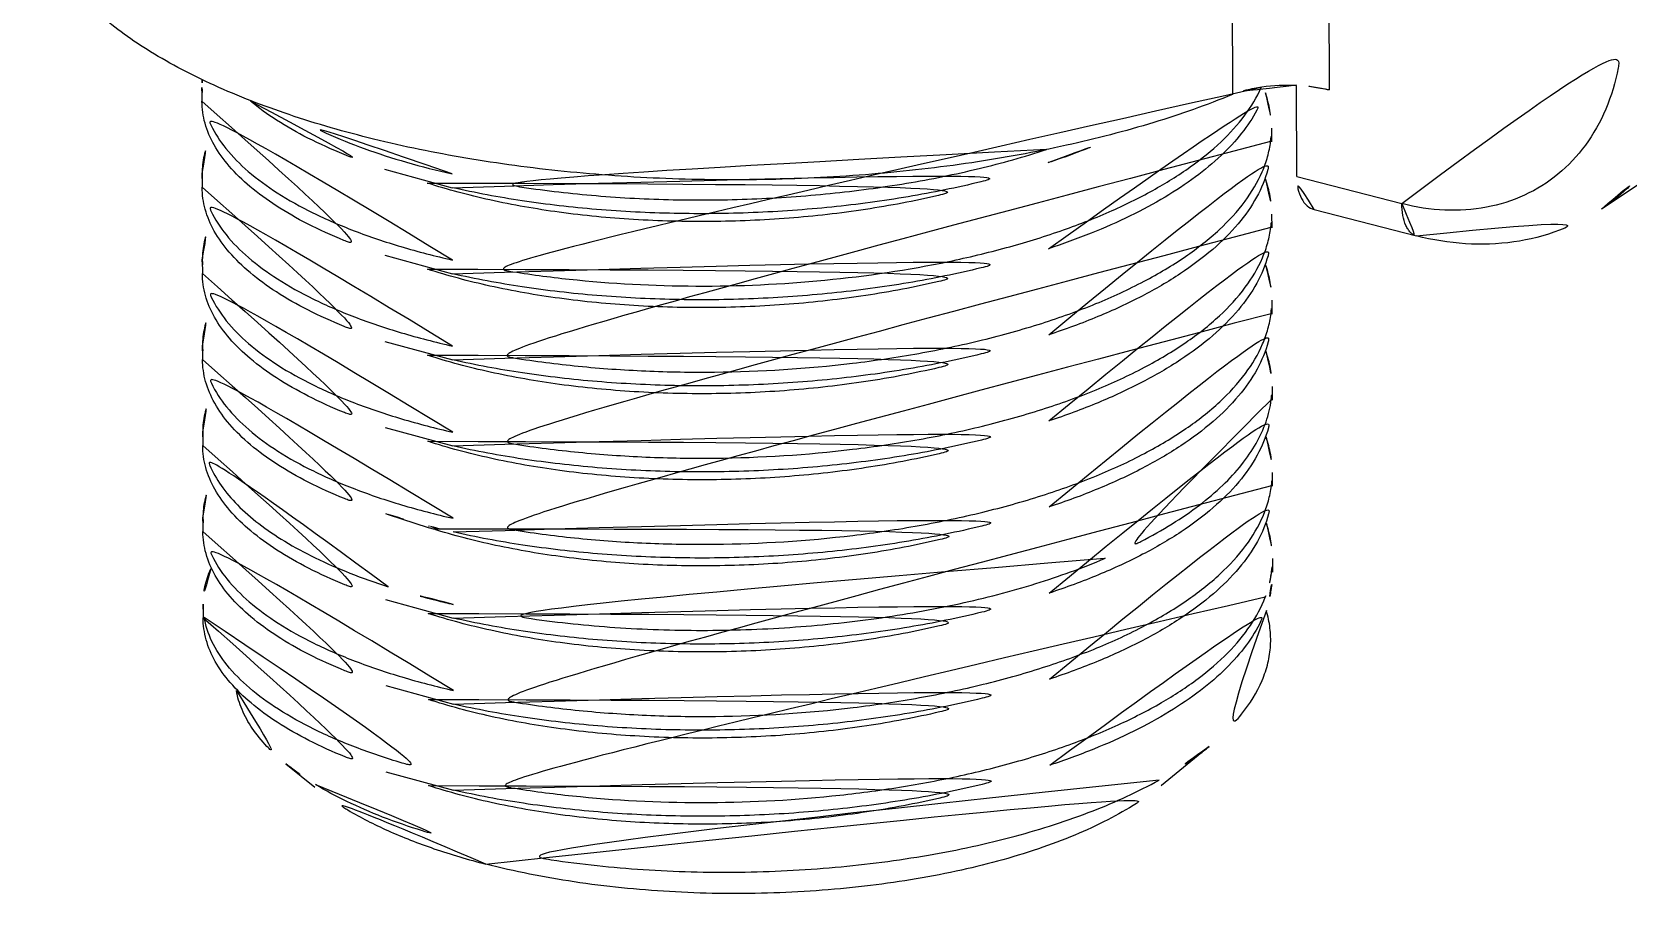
# Model space of a CAD drawing. Extents: x 16296660632 to 16296672714, y -37409619871 to -37409617455.
# Drawn here: x 16296672512 to 16296672542.6, y -37409617793.76 to -37409617777.24 of the extents above; entities that cross this region are included whole.
import ezdxf

# ---------------------------------------------------------------- set-up
doc = ezdxf.new("R2010")
doc.units = 0
doc.header["$LTSCALE"] = 10
doc.header["$MEASUREMENT"] = 0
doc.layers.get('0').update_dxf_attribs({"linetype": 'CONTINUOUS'})
doc.layers.add('02___PRT_ALL_AXES', color=7, linetype='CONTINUOUS')

msp = doc.modelspace()

# ---------------------------------------------------------------- linework, layer by layer
at = {"color": 7, "linetype": 'Continuous'}
for p, q in [((16296672536.858471, -37409617775.164772), (16296672536.86573, -37409617778.35257)), ((16296672535.00548, -37409617775.71022), (16296672535.0117, -37409617778.441177)), ((16296672536.243771, -37409617780.01358), (16296672536.23979, -37409617778.268227)), ((16296672518.75946, -37409617779.871819), (16296672520.057341, -37409617780.225983)), ((16296672536.243771, -37409617780.01358), (16296672538.259489, -37409617780.531448)), ((16296672543.04051, -37409617780.004158), (16296672542.083969, -37409617780.635033)), ((16296672536.578939, -37409617780.645149), (16296672538.54207, -37409617781.149513)), ((16296672518.76322, -37409617781.520599), (16296672520.06109, -37409617781.874763)), ((16296672518.76697, -37409617783.169388), (16296672520.06485, -37409617783.523537)), ((16296672518.770729, -37409617784.818169), (16296672520.0686, -37409617785.172333)), ((16296672518.774481, -37409617786.466957), (16296672518.826321, -37409617786.483673)), ((16296672518.82629, -37409617786.48378), (16296672519.591881, -37409617786.732468)), ((16296672519.591881, -37409617786.732468), (16296672519.68821, -37409617786.76329)), ((16296672518.778231, -37409617788.115753), (16296672520.076111, -37409617788.469902)), ((16296672518.78199, -37409617789.764526), (16296672520.079861, -37409617790.11869)), ((16296672518.78574, -37409617791.413307), (16296672520.08362, -37409617791.767471)), ((16296672533.65283, -37409617791.673866), (16296672533.64492, -37409617791.680313))]:
    msp.add_line(p, q, dxfattribs=at)
for centre, radius, start, end in [((16296672516.810619, -37409617778.303307), 1.552544, 180.1490623, 189.4565192), ((16296672516.80006, -37409617778.304428), 1.54198, 174.7597915, 180.1084088), ((16296672533.7752, -37409617779.08905), 1.984704, 352.6852825, 0.0996662), ((16296672516.815041, -37409617779.951973), 1.553216, 180.1564935, 189.4516324), ((16296672533.778919, -37409617780.737839), 1.98473, 352.6905689, 0.1036004), ((16296672516.81875, -37409617781.600769), 1.55317, 180.1560564, 189.4498718), ((16296672533.78256, -37409617782.386612), 1.984847, 352.6896878, 0.1105945), ((16296672516.82247, -37409617783.249557), 1.553134, 180.1560564, 189.4472128), ((16296672533.786261, -37409617784.035393), 1.9849, 352.6848489, 0.1105945), ((16296672516.82556, -37409617784.89843), 1.552471, 180.1499365, 189.4454342), ((16296672533.79003, -37409617785.684181), 1.984882, 352.6830868, 0.1053489), ((16296672516.829981, -37409617786.547127), 1.553142, 180.1556192, 189.4516504), ((16296672523.093889, -37409617773.129044), 14.019929, 252.2783892, 255.5625738), ((16296672523.482189, -37409617771.694283), 15.506195, 255.4948241, 255.660007), ((16296672523.62838, -37409617771.116577), 16.102109, 255.6652022, 257.2415086), ((16296672527.970671, -37409617776.577148), 11.690963, 293.1207583, 293.2742987), ((16296672533.79394, -37409617787.33297), 1.984725, 352.6892543, 0.102289), ((16296672533.50256, -37409617787.260674), 2.285687, 339.2455845, 341.0868274), ((16296672516.824409, -37409617788.196732), 1.543812, 180.1328882, 189.4800008)]:
    msp.add_arc(centre, radius, start, end, dxfattribs=at)
for points, knots in [([(16296672535.0117, -37409617778.441177), (16296672534.51919, -37409617778.643867), (16296672533.469139, -37409617779.01194), (16296672531.79673, -37409617779.444), (16296672529.99008, -37409617779.771957), (16296672528.087681, -37409617779.988579), (16296672526.12999, -37409617780.089172), (16296672524.15884, -37409617780.071518), (16296672522.21632, -37409617779.936012), (16296672520.34391, -37409617779.685631), (16296672518.5814, -37409617779.325821), (16296672516.96604, -37409617778.864418), (16296672515.531309, -37409617778.311142), (16296672514.30685, -37409617777.677544), (16296672513.451981, -37409617777.071442), (16296672512.90724, -37409617776.552589), (16296672512.58095, -37409617776.16568), (16296672512.323999, -37409617775.768784), (16296672512.138269, -37409617775.36364), (16296672512.02553, -37409617774.952583), (16296672511.9998, -37409617774.674812), (16296672511.999491, -37409617774.537956)], [0, 0, 0, 0, 0.063106491, 0.131613925, 0.204482108, 0.280496717, 0.358334775, 0.43661156, 0.513928049, 0.588916882, 0.660289993, 0.726890737, 0.787754675, 0.842189115, 0.889889728, 0.911296512, 0.931184541, 0.949722835, 0.967151357, 0.983784121, 1, 1, 1, 1]), ([(16296672538.259489, -37409617780.531448), (16296672538.52924, -37409617780.600754), (16296672539.070999, -37409617780.685654), (16296672539.875799, -37409617780.633972), (16296672540.62101, -37409617780.399681), (16296672541.274321, -37409617779.990402), (16296672541.80748, -37409617779.423767), (16296672542.19919, -37409617778.72493), (16296672542.43622, -37409617777.923668), (16296672542.48535, -37409617777.3554), (16296672542.48469, -37409617777.064957)], [0, 0, 0, 0, 0.130394032, 0.254597731, 0.374374384, 0.492359771, 0.611592827, 0.734838037, 0.86401965, 1, 1, 1, 1]), ([(16296672535.563259, -37409617778.308853), (16296672535.47966, -37409617778.495308), (16296672535.25346, -37409617778.867897), (16296672534.788549, -37409617779.376732), (16296672534.19084, -37409617779.857147), (16296672533.46888, -37409617780.303772), (16296672532.632521, -37409617780.711594), (16296672531.69342, -37409617781.075417), (16296672530.66486, -37409617781.390648), (16296672529.166941, -37409617781.74688), (16296672527.179501, -37409617782.039223), (16296672524.74292, -37409617782.150307), (16296672522.71884, -37409617782.044327), (16296672521.16474, -37409617781.836723), (16296672520.42082, -37409617781.693481), (16296672520.060499, -37409617781.611794)], [0, 0, 0, 0, 0.036840325, 0.07785131, 0.123708814, 0.174653592, 0.230602971, 0.291234124, 0.356047065, 0.424406092, 0.568677107, 0.717433571, 0.863517021, 0.933388585, 1, 1, 1, 1]), ([(16296672536.24119, -37409617778.263252), (16296672536.0201, -37409617778.253098), (16296672535.693451, -37409617778.267059), (16296672535.28392, -37409617778.346474), (16296672535.09709, -37409617778.406036), (16296672535.0117, -37409617778.441177)], [0, 0, 0, 0, 0.53119001, 0.778383435, 1, 1, 1, 1]), ([(16296672536.86573, -37409617778.35257), (16296672536.767031, -37409617778.327217), (16296672536.559771, -37409617778.287407), (16296672536.349739, -37409617778.268227), (16296672536.24119, -37409617778.263252)], [0, 0, 0, 0, 0.483941047, 1, 1, 1, 1]), ([(16296672515.25868, -37409617778.570396), (16296672515.25897, -37409617778.712196), (16296672515.30134, -37409617779.005577), (16296672515.484449, -37409617779.429916), (16296672515.78129, -37409617779.838692), (16296672516.18622, -37409617780.228569), (16296672516.694389, -37409617780.596817), (16296672517.30047, -37409617780.939888), (16296672517.99807, -37409617781.254204), (16296672518.499439, -37409617781.434967), (16296672518.76322, -37409617781.520599)], [0, 0, 0, 0, 0.087729582, 0.180738959, 0.283293887, 0.398238478, 0.527138405, 0.670581769, 0.828408956, 1, 1, 1, 1]), ([(16296672516.18759, -37409617778.566109), (16296672516.346661, -37409617778.699173), (16296672516.703171, -37409617778.955803), (16296672517.30633, -37409617779.295753), (16296672517.99967, -37409617779.607407), (16296672518.497601, -37409617779.786797), (16296672518.75947, -37409617779.871819)], [0, 0, 0, 0, 0.21452635, 0.453015544, 0.715182393, 1, 1, 1, 1]), ([(16296672531.486389, -37409617781.395241), (16296672531.762079, -37409617781.304337), (16296672532.29163, -37409617781.112633), (16296672533.03915, -37409617780.783829), (16296672533.709009, -37409617780.425346), (16296672534.29438, -37409617780.040337), (16296672534.78948, -37409617779.632187), (16296672535.18927, -37409617779.203949), (16296672535.489071, -37409617778.75901), (16296672535.62343, -37409617778.443428), (16296672535.670111, -37409617778.286903)], [0, 0, 0, 0, 0.161608478, 0.3132795, 0.454251677, 0.584069066, 0.702701165, 0.810642614, 0.909070887, 1, 1, 1, 1]), ([(16296672535.64254, -37409617778.412216), (16296672535.68058, -37409617778.521439), (16296672535.739241, -37409617778.743599), (16296672535.759661, -37409617778.97261), (16296672535.759899, -37409617779.085587)], [0, 0, 0, 0, 0.505835389, 1, 1, 1, 1]), ([(16296672520.060499, -37409617781.611794), (16296672519.729099, -37409617781.536667), (16296672519.09403, -37409617781.372452), (16296672518.198099, -37409617781.072243), (16296672517.402861, -37409617780.730812), (16296672516.718941, -37409617780.353172), (16296672516.15498, -37409617779.944221), (16296672515.718229, -37409617779.508133), (16296672515.41543, -37409617779.048851), (16296672515.305849, -37409617778.718887), (16296672515.279169, -37409617778.55838)], [0, 0, 0, 0, 0.171556962, 0.330901361, 0.476613861, 0.607909418, 0.72455492, 0.827227294, 0.917854715, 1, 1, 1, 1]), ([(16296672520.05674, -37409617779.963013), (16296672519.762091, -37409617779.89621), (16296672519.194269, -37409617779.751373), (16296672518.386141, -37409617779.491493), (16296672517.655291, -37409617779.19838), (16296672517.20442, -37409617778.972923), (16296672516.995081, -37409617778.854332)], [0, 0, 0, 0, 0.27746962, 0.537813093, 0.779044029, 1, 1, 1, 1]), ([(16296672515.261829, -37409617779.956223), (16296672515.261589, -37409617779.841614), (16296672515.287781, -37409617779.60701), (16296672515.363779, -37409617779.383926), (16296672515.41256, -37409617779.275139)], [0, 0, 0, 0, 0.490134364, 1, 1, 1, 1]), ([(16296672535.74375, -37409617779.341751), (16296672535.731199, -37409617779.439636), (16296672535.69092, -37409617779.636909), (16296672535.550381, -37409617780.032494), (16296672535.25721, -37409617780.521912), (16296672534.75219, -37409617781.066071), (16296672534.096081, -37409617781.576683), (16296672533.299339, -37409617782.047523), (16296672532.37443, -37409617782.472527), (16296672531.336081, -37409617782.845528), (16296672530.20117, -37409617783.161003), (16296672528.9883, -37409617783.414307), (16296672527.27973, -37409617783.666153), (16296672525.526991, -37409617783.776527), (16296672523.772829, -37409617783.748337), (16296672522.48653, -37409617783.657883), (16296672521.25087, -37409617783.500298), (16296672520.45101, -37409617783.348267), (16296672520.064251, -37409617783.260582)], [0, 0, 0, 0, 0.017130829, 0.03480603, 0.072673263, 0.115146205, 0.163005711, 0.216491023, 0.275447027, 0.33943442, 0.407806146, 0.479755957, 0.554363921, 0.707457739, 0.783886722, 0.858791323, 0.93116254, 1, 1, 1, 1]), ([(16296672531.445589, -37409617779.495461), (16296672531.02084, -37409617779.634323), (16296672530.13349, -37409617779.88179), (16296672528.74848, -37409617780.160248), (16296672527.293921, -37409617780.353249), (16296672525.80109, -37409617780.457413), (16296672524.30197, -37409617780.471283), (16296672522.82869, -37409617780.395447), (16296672521.413, -37409617780.232384), (16296672520.497801, -37409617780.063004), (16296672520.05674, -37409617779.963013)], [0, 0, 0, 0, 0.116383478, 0.239616217, 0.367651553, 0.498257395, 0.629110723, 0.757857266, 0.882215267, 1, 1, 1, 1]), ([(16296672531.482639, -37409617779.74646), (16296672531.623301, -37409617779.700081), (16296672532.157749, -37409617779.514999), (16296672532.68129, -37409617779.297142), (16296672533.05628, -37409617779.113586)], [0, 0, 0, 0, 0.261854608, 1, 1, 1, 1]), ([(16296672531.490141, -37409617783.044029), (16296672531.80847, -37409617782.939056), (16296672532.415569, -37409617782.71627), (16296672533.26202, -37409617782.327072), (16296672534.00141, -37409617781.899261), (16296672534.623899, -37409617781.437737), (16296672535.12117, -37409617780.947258), (16296672535.485849, -37409617780.431953), (16296672535.710171, -37409617779.896759), (16296672535.76088, -37409617779.527222), (16296672535.7605, -37409617779.348427)], [0, 0, 0, 0, 0.168103805, 0.323990811, 0.466686378, 0.595777948, 0.711612487, 0.815569174, 0.910333113, 1, 1, 1, 1]), ([(16296672519.57687, -37409617780.137306), (16296672519.97043, -37409617780.265221), (16296672520.80764, -37409617780.487038), (16296672522.13142, -37409617780.717377), (16296672523.548929, -37409617780.853867), (16296672525.020809, -37409617780.891273), (16296672526.5063, -37409617780.827271), (16296672527.96426, -37409617780.662407), (16296672529.354151, -37409617780.400146), (16296672530.243271, -37409617780.155357), (16296672530.66703, -37409617780.015488)], [0, 0, 0, 0, 0.110386174, 0.230604874, 0.358076982, 0.48991074, 0.623047091, 0.754394323, 0.880961676, 1, 1, 1, 1]), ([(16296672520.057341, -37409617780.225983), (16296672520.50009, -37409617780.326347), (16296672521.41888, -37409617780.496246), (16296672522.84017, -37409617780.659416), (16296672524.31925, -37409617780.734703), (16296672525.82399, -37409617780.719597), (16296672527.321911, -37409617780.613548), (16296672528.78067, -37409617780.41806), (16296672530.16869, -37409617780.136597), (16296672531.057461, -37409617779.886658), (16296672531.482639, -37409617779.74646)], [0, 0, 0, 0, 0.117843165, 0.242278633, 0.371104929, 0.502020526, 0.632650523, 0.760655428, 0.883791099, 1, 1, 1, 1]), ([(16296672535.64587, -37409617780.059776), (16296672535.68404, -37409617780.169167), (16296672535.74291, -37409617780.391678), (16296672535.763411, -37409617780.621078), (16296672535.763651, -37409617780.734253)], [0, 0, 0, 0, 0.505855629, 1, 1, 1, 1]), ([(16296672536.57877, -37409617780.645111), (16296672536.5292, -37409617780.632332), (16296672536.4298, -37409617780.577232), (16296672536.32295, -37409617780.431747), (16296672536.25728, -37409617780.237106), (16296672536.24394, -37409617780.091179), (16296672536.243771, -37409617780.01358)], [0, 0, 0, 0, 0.201268718, 0.428625819, 0.694835771, 1, 1, 1, 1]), ([(16296672542.083969, -37409617780.635033), (16296672542.23658, -37409617780.53437), (16296672542.52804, -37409617780.308128), (16296672542.781601, -37409617780.040199), (16296672542.898251, -37409617779.897217)], [0, 0, 0, 0, 0.497667858, 1, 1, 1, 1]), ([(16296672515.26243, -37409617780.219177), (16296672515.26273, -37409617780.360977), (16296672515.30509, -37409617780.654373), (16296672515.488199, -37409617781.078712), (16296672515.78504, -37409617781.487473), (16296672516.18997, -37409617781.877357), (16296672516.698151, -37409617782.245613), (16296672517.304239, -37409617782.588676), (16296672518.001829, -37409617782.902977), (16296672518.503189, -37409617783.083763), (16296672518.766979, -37409617783.169388)], [0, 0, 0, 0, 0.08772988, 0.180739489, 0.283294785, 0.398240161, 0.527140917, 0.670584757, 0.828410802, 1, 1, 1, 1]), ([(16296672520.064251, -37409617783.260582), (16296672519.732849, -37409617783.185448), (16296672519.09775, -37409617783.021217), (16296672518.201799, -37409617782.721008), (16296672517.406549, -37409617782.379562), (16296672516.72262, -37409617782.001907), (16296672516.158661, -37409617781.592941), (16296672515.72191, -37409617781.15683), (16296672515.419121, -37409617780.697533), (16296672515.30958, -37409617780.367538), (16296672515.282909, -37409617780.207031)], [0, 0, 0, 0, 0.171557653, 0.33090555, 0.476616822, 0.607909659, 0.724554872, 0.827227548, 0.917854726, 1, 1, 1, 1]), ([(16296672538.259489, -37409617780.531448), (16296672538.25967, -37409617780.608459), (16296672538.270281, -37409617780.751251), (16296672538.31641, -37409617780.917664), (16296672538.3736, -37409617781.022697), (16296672538.42234, -37409617781.082703), (16296672538.478519, -37409617781.126427), (16296672538.520809, -37409617781.144051), (16296672538.54207, -37409617781.149513)], [0, 0, 0, 0, 0.319263035, 0.590841398, 0.707692954, 0.81292018, 0.909010447, 1, 1, 1, 1]), ([(16296672515.265579, -37409617781.605003), (16296672515.26535, -37409617781.490318), (16296672515.291559, -37409617781.255592), (16296672515.367649, -37409617781.032402), (16296672515.416479, -37409617780.923553)], [0, 0, 0, 0, 0.490123832, 1, 1, 1, 1]), ([(16296672535.74752, -37409617780.990356), (16296672535.73498, -37409617781.088249), (16296672535.694731, -37409617781.28553), (16296672535.554211, -37409617781.681107), (16296672535.26107, -37409617782.170563), (16296672534.75609, -37409617782.714729), (16296672534.099991, -37409617783.225357), (16296672533.30327, -37409617783.69622), (16296672532.378361, -37409617784.121246), (16296672531.34001, -37409617784.494263), (16296672530.205099, -37409617784.809753), (16296672528.992229, -37409617785.063057), (16296672527.28363, -37409617785.314911), (16296672525.530861, -37409617785.425308), (16296672523.776661, -37409617785.397133), (16296672522.490339, -37409617785.306679), (16296672521.254641, -37409617785.149094), (16296672520.454769, -37409617784.997047), (16296672520.068001, -37409617784.90937)], [0, 0, 0, 0, 0.017130684, 0.034805684, 0.072672291, 0.115144396, 0.163003117, 0.216487819, 0.275443431, 0.339430579, 0.407801854, 0.479750745, 0.554358651, 0.707454398, 0.783884224, 0.858789701, 0.931161836, 1, 1, 1, 1]), ([(16296672538.54207, -37409617781.149513), (16296672538.84836, -37409617781.228203), (16296672539.468849, -37409617781.330063), (16296672540.40167, -37409617781.298286), (16296672541.29147, -37409617781.075119), (16296672541.83387, -37409617780.799973), (16296672542.083969, -37409617780.635033)], [0, 0, 0, 0, 0.257808658, 0.50911534, 0.755759123, 1, 1, 1, 1]), ([(16296672531.4939, -37409617784.692818), (16296672531.812241, -37409617784.587837), (16296672532.419371, -37409617784.365044), (16296672533.26586, -37409617783.975807), (16296672534.00528, -37409617783.547974), (16296672534.627781, -37409617783.086418), (16296672535.12505, -37409617782.595901), (16296672535.48971, -37409617782.080551), (16296672535.713989, -37409617781.545326), (16296672535.76465, -37409617781.175774), (16296672535.76425, -37409617780.996964)], [0, 0, 0, 0, 0.168105916, 0.323994304, 0.466690133, 0.595780996, 0.711614036, 0.815568933, 0.910332006, 1, 1, 1, 1]), ([(16296672520.06109, -37409617781.874763), (16296672520.503851, -37409617781.975143), (16296672521.422649, -37409617782.145042), (16296672522.843941, -37409617782.308197), (16296672524.32304, -37409617782.383476), (16296672525.827789, -37409617782.368378), (16296672527.325701, -37409617782.262329), (16296672528.784451, -37409617782.066841), (16296672530.172449, -37409617781.785378), (16296672531.06122, -37409617781.535439), (16296672531.486389, -37409617781.395241)], [0, 0, 0, 0, 0.11784393, 0.24228065, 0.371107813, 0.502024658, 0.632654548, 0.760657502, 0.883791369, 1, 1, 1, 1]), ([(16296672515.26618, -37409617781.867958), (16296672515.266479, -37409617782.009758), (16296672515.30884, -37409617782.303146), (16296672515.491949, -37409617782.727493), (16296672515.78879, -37409617783.136261), (16296672516.19372, -37409617783.526138), (16296672516.7019, -37409617783.894386), (16296672517.308001, -37409617784.237457), (16296672518.00559, -37409617784.551773), (16296672518.50695, -37409617784.732536), (16296672518.770729, -37409617784.818169)], [0, 0, 0, 0, 0.087729806, 0.180739308, 0.283294485, 0.398239647, 0.527141105, 0.670587022, 0.828412965, 1, 1, 1, 1]), ([(16296672519.58062, -37409617781.78611), (16296672519.974171, -37409617781.914017), (16296672520.81138, -37409617782.135834), (16296672522.13517, -37409617782.36618), (16296672523.552679, -37409617782.502663), (16296672525.024561, -37409617782.540062), (16296672526.510059, -37409617782.476059), (16296672527.968019, -37409617782.311188), (16296672529.35791, -37409617782.04895), (16296672530.247021, -37409617781.804123), (16296672530.67079, -37409617781.664284)], [0, 0, 0, 0, 0.110386301, 0.230605114, 0.358077304, 0.489911103, 0.623047444, 0.754394611, 0.880961844, 1, 1, 1, 1]), ([(16296672535.648411, -37409617781.705093), (16296672535.686951, -37409617781.81498), (16296672535.74642, -37409617782.038521), (16296672535.767151, -37409617782.269073), (16296672535.767401, -37409617782.38279)], [0, 0, 0, 0, 0.50591231, 1, 1, 1, 1]), ([(16296672520.068001, -37409617784.90937), (16296672519.736601, -37409617784.834244), (16296672519.1015, -37409617784.670013), (16296672518.20554, -37409617784.369797), (16296672517.41029, -37409617784.028343), (16296672516.726351, -37409617783.650688), (16296672516.16239, -37409617783.241707), (16296672515.725639, -37409617782.805588), (16296672515.422859, -37409617782.346283), (16296672515.31332, -37409617782.016289), (16296672515.286659, -37409617781.855766)], [0, 0, 0, 0, 0.171558324, 0.33090527, 0.476615433, 0.607908631, 0.724554431, 0.827227457, 0.917854584, 1, 1, 1, 1]), ([(16296672515.269341, -37409617783.253777), (16296672515.2691, -37409617783.139099), (16296672515.295309, -37409617782.904373), (16296672515.37141, -37409617782.681183), (16296672515.420231, -37409617782.572327)], [0, 0, 0, 0, 0.490123584, 1, 1, 1, 1]), ([(16296672535.75127, -37409617782.639168), (16296672535.738729, -37409617782.737061), (16296672535.698469, -37409617782.934341), (16296672535.557949, -37409617783.329933), (16296672535.264799, -37409617783.819366), (16296672534.759821, -37409617784.363541), (16296672534.10371, -37409617784.874168), (16296672533.30699, -37409617785.345016), (16296672532.38208, -37409617785.770042), (16296672531.34374, -37409617786.143051), (16296672530.20883, -37409617786.458527), (16296672528.99596, -37409617786.711853), (16296672527.287371, -37409617786.963699), (16296672525.534599, -37409617787.074097), (16296672523.780411, -37409617787.045914), (16296672522.49408, -37409617786.95546), (16296672521.25839, -37409617786.797867), (16296672520.458521, -37409617786.645844), (16296672520.07176, -37409617786.558151)], [0, 0, 0, 0, 0.017130879, 0.03480603, 0.072672781, 0.115145037, 0.163003915, 0.216488731, 0.275444449, 0.339431527, 0.407802034, 0.479750697, 0.554359019, 0.707454955, 0.783884624, 0.858789962, 0.931161969, 1, 1, 1, 1]), ([(16296672531.49765, -37409617786.341599), (16296672531.81599, -37409617786.236633), (16296672532.42313, -37409617786.013817), (16296672533.269621, -37409617785.624603), (16296672534.009041, -37409617785.196747), (16296672534.63154, -37409617784.735207), (16296672535.128799, -37409617784.244682), (16296672535.493469, -37409617783.72934), (16296672535.717739, -37409617783.194107), (16296672535.76841, -37409617782.824539), (16296672535.768, -37409617782.645737)], [0, 0, 0, 0, 0.168105515, 0.323993765, 0.466689477, 0.595780193, 0.711613102, 0.815567896, 0.910331188, 1, 1, 1, 1]), ([(16296672520.06485, -37409617783.523537), (16296672520.507601, -37409617783.623917), (16296672521.426399, -37409617783.793823), (16296672522.84771, -37409617783.956993), (16296672524.326811, -37409617784.032257), (16296672525.83156, -37409617784.017174), (16296672527.329479, -37409617783.91111), (16296672528.788231, -37409617783.715622), (16296672530.17621, -37409617783.434158), (16296672531.06497, -37409617783.184227), (16296672531.490141, -37409617783.044029)], [0, 0, 0, 0, 0.117844217, 0.242281421, 0.371108966, 0.50202609, 0.632656931, 0.760659866, 0.88379194, 1, 1, 1, 1]), ([(16296672519.58437, -37409617783.434891), (16296672519.97793, -37409617783.562782), (16296672520.81514, -37409617783.784622), (16296672522.13892, -37409617784.014961), (16296672523.556431, -37409617784.151451), (16296672525.028311, -37409617784.18885), (16296672526.513809, -37409617784.124847), (16296672527.971769, -37409617783.959976), (16296672529.36166, -37409617783.697731), (16296672530.25078, -37409617783.452927), (16296672530.674549, -37409617783.313057)], [0, 0, 0, 0, 0.110386085, 0.230604733, 0.358076822, 0.489910593, 0.623046977, 0.754394253, 0.880961648, 1, 1, 1, 1]), ([(16296672535.652451, -37409617783.354691), (16296672535.690901, -37409617783.464447), (16296672535.750219, -37409617783.687729), (16296672535.770901, -37409617783.917976), (16296672535.77116, -37409617784.031563)], [0, 0, 0, 0, 0.505897699, 1, 1, 1, 1]), ([(16296672515.269939, -37409617783.51667), (16296672515.270229, -37409617783.65847), (16296672515.31258, -37409617783.951874), (16296672515.495661, -37409617784.376213), (16296672515.7925, -37409617784.784988), (16296672516.19743, -37409617785.174873), (16296672516.70557, -37409617785.543121), (16296672517.31171, -37409617785.886269), (16296672518.009359, -37409617786.200523), (16296672518.510759, -37409617786.381317), (16296672518.774481, -37409617786.466957)], [0, 0, 0, 0, 0.087728962, 0.180736172, 0.283288873, 0.398235683, 0.527130367, 0.670560768, 0.828449609, 1, 1, 1, 1]), ([(16296672520.07176, -37409617786.558151), (16296672519.740351, -37409617786.483017), (16296672519.10524, -37409617786.318787), (16296672518.20927, -37409617786.01857), (16296672517.414009, -37409617785.677109), (16296672516.730061, -37409617785.299454), (16296672516.1661, -37409617784.890457), (16296672515.729349, -37409617784.454323), (16296672515.42658, -37409617783.995003), (16296672515.317051, -37409617783.665001), (16296672515.2904, -37409617783.504494)], [0, 0, 0, 0, 0.171559164, 0.330905071, 0.476615073, 0.607910139, 0.724556242, 0.827228489, 0.917854899, 1, 1, 1, 1]), ([(16296672515.2731, -37409617784.902496), (16296672515.27286, -37409617784.787354), (16296672515.299299, -37409617784.551651), (16296672515.376011, -37409617784.327629), (16296672515.42522, -37409617784.218384)], [0, 0, 0, 0, 0.4900467, 1, 1, 1, 1]), ([(16296672535.754999, -37409617784.288132), (16296672535.73667, -37409617784.43116), (16296672535.66679, -37409617784.721802), (16296672535.472071, -37409617785.141853), (16296672535.189159, -37409617785.550636), (16296672534.821369, -37409617785.945168), (16296672534.372259, -37409617786.323036), (16296672533.84573, -37409617786.681633), (16296672533.24629, -37409617787.018257), (16296672532.815861, -37409617787.219673), (16296672532.590179, -37409617787.316727)], [0, 0, 0, 0, 0.094802186, 0.194878341, 0.302768668, 0.420269832, 0.548466513, 0.68785904, 0.838484202, 1, 1, 1, 1]), ([(16296672531.50141, -37409617787.990387), (16296672531.819731, -37409617787.885422), (16296672532.42684, -37409617787.662621), (16296672533.2733, -37409617787.273422), (16296672534.012699, -37409617786.845596), (16296672534.635189, -37409617786.384071), (16296672535.13246, -37409617785.893578), (16296672535.497141, -37409617785.378258), (16296672535.721451, -37409617784.843048), (16296672535.772141, -37409617784.473503), (16296672535.771761, -37409617784.294708)], [0, 0, 0, 0, 0.168103119, 0.323989824, 0.46668523, 0.595776181, 0.71161002, 0.815566029, 0.910330458, 1, 1, 1, 1]), ([(16296672520.0686, -37409617785.172333), (16296672520.51136, -37409617785.272713), (16296672521.430161, -37409617785.442612), (16296672522.85146, -37409617785.605782), (16296672524.330561, -37409617785.681053), (16296672525.83532, -37409617785.665947), (16296672527.333241, -37409617785.559898), (16296672528.79199, -37409617785.36441), (16296672530.179979, -37409617785.082939), (16296672531.068729, -37409617784.833008), (16296672531.4939, -37409617784.692818)], [0, 0, 0, 0, 0.117844219, 0.242281452, 0.371109022, 0.502026099, 0.63265739, 0.760661246, 0.883793158, 1, 1, 1, 1]), ([(16296672535.65679, -37409617785.00515), (16296672535.695061, -37409617785.114677), (16296672535.754101, -37409617785.337479), (16296672535.77466, -37409617785.5672), (16296672535.77491, -37409617785.680527)], [0, 0, 0, 0, 0.505869971, 1, 1, 1, 1]), ([(16296672515.273689, -37409617785.165527), (16296672515.273991, -37409617785.30732), (16296672515.316351, -37409617785.600723), (16296672515.49946, -37409617786.025047), (16296672515.79628, -37409617786.433823), (16296672516.20121, -37409617786.823692), (16296672516.709379, -37409617787.19194), (16296672517.315479, -37409617787.535027), (16296672518.013081, -37409617787.849327), (16296672518.51445, -37409617788.030113), (16296672518.77824, -37409617788.115753)], [0, 0, 0, 0, 0.087728614, 0.180736709, 0.283290016, 0.398233329, 0.527133853, 0.670580386, 0.828410016, 1, 1, 1, 1]), ([(16296672518.829479, -37409617787.869492), (16296672518.581129, -37409617787.790009), (16296672518.106939, -37409617787.622467), (16296672517.44241, -37409617787.333473), (16296672516.8566, -37409617787.018623), (16296672516.35508, -37409617786.681091), (16296672515.942329, -37409617786.323952), (16296672515.62244, -37409617785.949631), (16296672515.39937, -37409617785.561043), (16296672515.316401, -37409617785.287323), (16296672515.29414, -37409617785.153214)], [0, 0, 0, 0, 0.168130439, 0.323994486, 0.46679849, 0.596363618, 0.713002728, 0.817687129, 0.912343734, 1, 1, 1, 1]), ([(16296672519.588131, -37409617785.083672), (16296672519.981689, -37409617785.211578), (16296672520.818899, -37409617785.433403), (16296672522.142679, -37409617785.663742), (16296672523.56019, -37409617785.800217), (16296672525.03207, -37409617785.837631), (16296672526.51757, -37409617785.773628), (16296672527.975519, -37409617785.608757), (16296672529.36541, -37409617785.346512), (16296672530.25453, -37409617785.101707), (16296672530.678301, -37409617784.961853)], [0, 0, 0, 0, 0.110386201, 0.230604923, 0.358077044, 0.489910806, 0.623047152, 0.754394371, 0.880961703, 1, 1, 1, 1]), ([(16296672535.758751, -37409617785.936974), (16296672535.746201, -37409617786.034859), (16296672535.705919, -37409617786.23214), (16296672535.565359, -37409617786.627724), (16296672535.27216, -37409617787.117126), (16296672534.767139, -37409617787.661278), (16296672534.11101, -37409617788.171883), (16296672533.31428, -37409617788.642708), (16296672532.38937, -37409617789.067703), (16296672531.35103, -37409617789.440689), (16296672530.21612, -37409617789.756157), (16296672529.00325, -37409617790.00946), (16296672527.29467, -37409617790.261292), (16296672525.541929, -37409617790.371674), (16296672523.78779, -37409617790.343483), (16296672522.501511, -37409617790.253021), (16296672521.26586, -37409617790.095444), (16296672520.466009, -37409617789.943413), (16296672520.07926, -37409617789.855721)], [0, 0, 0, 0, 0.017131218, 0.034806743, 0.072674363, 0.115147564, 0.163007252, 0.216492696, 0.275448533, 0.339435302, 0.407806555, 0.479756983, 0.554366493, 0.707460748, 0.783888892, 0.858792793, 0.931163136, 1, 1, 1, 1]), ([(16296672515.27685, -37409617786.551353), (16296672515.276609, -37409617786.436897), (16296672515.30271, -37409617786.202682), (16296672515.37849, -37409617785.979927), (16296672515.42712, -37409617785.871277)], [0, 0, 0, 0, 0.490162137, 1, 1, 1, 1]), ([(16296672531.505159, -37409617789.639183), (16296672531.823481, -37409617789.53421), (16296672532.43058, -37409617789.311409), (16296672533.27701, -37409617788.922234), (16296672534.016399, -37409617788.494423), (16296672534.63888, -37409617788.032913), (16296672535.13615, -37409617787.542427), (16296672535.500851, -37409617787.02713), (16296672535.72517, -37409617786.491943), (16296672535.77589, -37409617786.122391), (16296672535.775511, -37409617785.943604)], [0, 0, 0, 0, 0.168103036, 0.323988083, 0.466681913, 0.595772753, 0.711607275, 0.815564129, 0.91032959, 1, 1, 1, 1]), ([(16296672520.072359, -37409617786.821114), (16296672520.51511, -37409617786.921494), (16296672521.43391, -37409617787.0914), (16296672522.855209, -37409617787.254562), (16296672524.334299, -37409617787.329826), (16296672525.83905, -37409617787.314743), (16296672527.336981, -37409617787.208687), (16296672528.79574, -37409617787.013191), (16296672530.183729, -37409617786.731728), (16296672531.072491, -37409617786.481796), (16296672531.49765, -37409617786.341599)], [0, 0, 0, 0, 0.117843922, 0.24228071, 0.371107935, 0.502024607, 0.632655858, 0.760660913, 0.883793956, 1, 1, 1, 1]), ([(16296672515.277439, -37409617786.81427), (16296672515.27774, -37409617786.956062), (16296672515.320089, -37409617787.249458), (16296672515.503189, -37409617787.673798), (16296672515.799999, -37409617788.082573), (16296672516.204929, -37409617788.47245), (16296672516.7131, -37409617788.840714), (16296672517.319201, -37409617789.183792), (16296672518.016821, -37409617789.498123), (16296672518.5182, -37409617789.678886), (16296672518.78199, -37409617789.764526)], [0, 0, 0, 0, 0.087727359, 0.180734236, 0.283286074, 0.398228633, 0.527129099, 0.670575733, 0.828406522, 1, 1, 1, 1]), ([(16296672519.68821, -37409617786.76329), (16296672520.081779, -37409617786.887283), (16296672520.916861, -37409617787.101952), (16296672522.234329, -37409617787.32373), (16296672523.641199, -37409617787.453171), (16296672525.09919, -37409617787.485413), (16296672526.56879, -37409617787.41832), (16296672528.010139, -37409617787.252518), (16296672529.38401, -37409617786.991478), (16296672530.26296, -37409617786.74894), (16296672530.682051, -37409617786.610626)], [0, 0, 0, 0, 0.111069939, 0.231678314, 0.359272671, 0.491017885, 0.623918375, 0.754954949, 0.881209302, 1, 1, 1, 1]), ([(16296672535.662479, -37409617786.6595), (16296672535.70014, -37409617786.768188), (16296672535.758209, -37409617786.989227), (16296672535.778431, -37409617787.217018), (16296672535.778669, -37409617787.329422)], [0, 0, 0, 0, 0.505776972, 1, 1, 1, 1]), ([(16296672520.07926, -37409617789.855721), (16296672519.747869, -37409617789.780586), (16296672519.11278, -37409617789.616371), (16296672518.216829, -37409617789.316147), (16296672517.42157, -37409617788.974709), (16296672516.737631, -37409617788.597054), (16296672516.17367, -37409617788.18808), (16296672515.736919, -37409617787.751968), (16296672515.434139, -37409617787.292671), (16296672515.324591, -37409617786.962692), (16296672515.29793, -37409617786.802193)], [0, 0, 0, 0, 0.17155617, 0.330902111, 0.476615355, 0.607911407, 0.724557522, 0.827229407, 0.917855516, 1, 1, 1, 1]), ([(16296672532.561359, -37409617787.329086), (16296672532.131809, -37409617787.512489), (16296672531.213209, -37409617787.842499), (16296672529.748779, -37409617788.221497), (16296672528.171671, -37409617788.498611), (16296672526.52401, -37409617788.667374), (16296672524.849701, -37409617788.72435), (16296672523.19348, -37409617788.669182), (16296672521.5998, -37409617788.504593), (16296672520.57021, -37409617788.319092), (16296672520.07551, -37409617788.20694)], [0, 0, 0, 0, 0.110422124, 0.230274978, 0.357235407, 0.488618107, 0.621529041, 0.752995364, 0.880077448, 1, 1, 1, 1]), ([(16296672515.427071, -37409617787.528641), (16296672515.37962, -37409617787.636047), (16296672515.305731, -37409617787.856163), (16296672515.280359, -37409617788.087311), (16296672515.2806, -37409617788.20031)], [0, 0, 0, 0, 0.509608497, 1, 1, 1, 1]), ([(16296672535.762529, -37409617787.585533), (16296672535.75806, -37409617787.62043), (16296672535.73624, -37409617787.76136), (16296672535.69965, -37409617787.899933), (16296672535.664841, -37409617788.001534)], [0, 0, 0, 0, 0.246771402, 1, 1, 1, 1]), ([(16296672535.72608, -37409617788.053711), (16296672535.73497, -37409617788.015579), (16296672535.765961, -37409617787.863693), (16296672535.77951, -37409617787.708221), (16296672535.779261, -37409617787.592392)], [0, 0, 0, 0, 0.252630166, 1, 1, 1, 1]), ([(16296672520.07551, -37409617788.20694), (16296672519.96715, -37409617788.182373), (16296672519.54838, -37409617788.083061), (16296672519.133551, -37409617787.966797), (16296672518.829479, -37409617787.869492)], [0, 0, 0, 0, 0.258174737, 1, 1, 1, 1]), ([(16296672535.639919, -37409617788.070633), (16296672535.568081, -37409617788.260262), (16296672535.36319, -37409617788.641327), (16296672534.92174, -37409617789.163834), (16296672534.34182, -37409617789.657951), (16296672533.632099, -37409617790.11821), (16296672532.802521, -37409617790.539429), (16296672531.86496, -37409617790.916206), (16296672530.833059, -37409617791.243568), (16296672529.722, -37409617791.517143), (16296672528.548241, -37409617791.733261), (16296672526.913219, -37409617791.942268), (16296672524.84017, -37409617792.044312), (16296672522.78421, -37409617791.941528), (16296672521.20484, -37409617791.73262), (16296672520.44899, -37409617791.587479), (16296672520.083019, -37409617791.504509)], [0, 0, 0, 0, 0.036250357, 0.076528619, 0.121652706, 0.171956718, 0.227411757, 0.287720677, 0.352391478, 0.420783405, 0.492141459, 0.565627152, 0.715326172, 0.862516349, 0.93291692, 1, 1, 1, 1]), ([(16296672519.595631, -37409617788.381248), (16296672519.989189, -37409617788.509148), (16296672520.826401, -37409617788.730972), (16296672522.150181, -37409617788.961319), (16296672523.56769, -37409617789.097809), (16296672525.03957, -37409617789.135208), (16296672526.52508, -37409617789.071213), (16296672527.98303, -37409617788.906326), (16296672529.372931, -37409617788.644089), (16296672530.262039, -37409617788.399269), (16296672530.68581, -37409617788.259422)], [0, 0, 0, 0, 0.110386206, 0.230604951, 0.358077106, 0.4899109, 0.623047264, 0.754394478, 0.880961774, 1, 1, 1, 1]), ([(16296672520.076111, -37409617788.469902), (16296672520.51886, -37409617788.570267), (16296672521.437651, -37409617788.740181), (16296672522.85894, -37409617788.903351), (16296672524.33802, -37409617788.978622), (16296672525.84276, -37409617788.963516), (16296672527.340691, -37409617788.857483), (16296672528.799459, -37409617788.661987), (16296672530.187469, -37409617788.380524), (16296672531.076229, -37409617788.130577), (16296672531.50141, -37409617787.990387)], [0, 0, 0, 0, 0.117843141, 0.242278722, 0.371105034, 0.502020626, 0.632651448, 0.760657268, 0.883792348, 1, 1, 1, 1]), ([(16296672531.508909, -37409617791.287956), (16296672531.793819, -37409617791.194023), (16296672532.340231, -37409617790.995613), (16296672533.109541, -37409617790.653976), (16296672533.79529, -37409617790.280807), (16296672534.390051, -37409617789.879608), (16296672534.887541, -37409617789.454041), (16296672535.28231, -37409617789.007446), (16296672535.569189, -37409617788.543442), (16296672535.688351, -37409617788.215538), (16296672535.72608, -37409617788.053711)], [0, 0, 0, 0, 0.163081528, 0.315743801, 0.457181208, 0.586941011, 0.705048668, 0.812147156, 0.909666951, 1, 1, 1, 1]), ([(16296672535.662001, -37409617788.326881), (16296672535.694521, -37409617788.435799), (16296672535.741421, -37409617788.657639), (16296672535.751551, -37409617788.997437), (16296672535.700279, -37409617789.33651), (16296672535.546709, -37409617789.796516), (16296672535.187361, -37409617790.364273), (16296672534.79089, -37409617790.745247), (16296672534.564421, -37409617790.930054)], [0, 0, 0, 0, 0.113600867, 0.225300824, 0.337994373, 0.454520603, 0.707865156, 1, 1, 1, 1]), ([(16296672515.2812, -37409617788.462921), (16296672515.281481, -37409617788.604713), (16296672515.323799, -37409617788.898117), (16296672515.50687, -37409617789.322479), (16296672515.80368, -37409617789.731262), (16296672516.208599, -37409617790.12117), (16296672516.71678, -37409617790.489449), (16296672517.322901, -37409617790.83255), (16296672518.02054, -37409617791.146889), (16296672518.52194, -37409617791.327667), (16296672518.78574, -37409617791.413307)], [0, 0, 0, 0, 0.08772624, 0.180731467, 0.283282487, 0.398223966, 0.527124143, 0.670572427, 0.828405672, 1, 1, 1, 1]), ([(16296672515.30168, -37409617788.450996), (16296672515.32835, -37409617788.611504), (16296672515.43791, -37409617788.941467), (16296672515.740681, -37409617789.400757), (16296672516.177441, -37409617789.836884), (16296672516.7414, -37409617790.24585), (16296672517.425329, -37409617790.623497), (16296672518.220579, -37409617790.964943), (16296672519.116529, -37409617791.265152), (16296672519.751619, -37409617791.429367), (16296672520.083019, -37409617791.504509)], [0, 0, 0, 0, 0.082142942, 0.172768603, 0.275442037, 0.392089414, 0.523384369, 0.669094862, 0.828440971, 1, 1, 1, 1]), ([(16296672515.91818, -37409617789.859444), (16296672515.940149, -37409617789.983879), (16296672516.01759, -37409617790.237137), (16296672516.219959, -37409617790.597961), (16296672516.50713, -37409617790.946617), (16296672516.74061, -37409617791.158096), (16296672516.868851, -37409617791.261757)], [0, 0, 0, 0, 0.21933417, 0.455013342, 0.713773209, 1, 1, 1, 1]), ([(16296672520.079861, -37409617790.11869), (16296672520.52261, -37409617790.219063), (16296672521.441389, -37409617790.388962), (16296672522.86265, -37409617790.552132), (16296672524.34173, -37409617790.627403), (16296672525.84646, -37409617790.612312), (16296672527.344391, -37409617790.506264), (16296672528.803169, -37409617790.310783), (16296672530.1912, -37409617790.029297), (16296672531.079981, -37409617789.779373), (16296672531.505159, -37409617789.639183)], [0, 0, 0, 0, 0.117841792, 0.242274953, 0.371100384, 0.502015522, 0.632646798, 0.760653649, 0.883790471, 1, 1, 1, 1]), ([(16296672519.59938, -37409617790.030037), (16296672519.992941, -37409617790.157928), (16296672520.830151, -37409617790.379761), (16296672522.15394, -37409617790.610107), (16296672523.571449, -37409617790.74659), (16296672525.043329, -37409617790.783997), (16296672526.52883, -37409617790.719994), (16296672527.98679, -37409617790.555122), (16296672529.37668, -37409617790.292877), (16296672530.2658, -37409617790.048073), (16296672530.689569, -37409617789.908211)], [0, 0, 0, 0, 0.110386147, 0.230604845, 0.358076967, 0.489910749, 0.623047124, 0.754394368, 0.880961712, 1, 1, 1, 1]), ([(16296672534.564421, -37409617790.930054), (16296672534.494049, -37409617790.987473), (16296672534.18922, -37409617791.223259), (16296672533.861879, -37409617791.429138), (16296672533.60478, -37409617791.572632)], [0, 0, 0, 0, 0.23576038, 1, 1, 1, 1]), ([(16296672516.868851, -37409617791.261757), (16296672516.911659, -37409617791.296379), (16296672517.09362, -37409617791.437843), (16296672517.285709, -37409617791.566063), (16296672517.435539, -37409617791.657227)], [0, 0, 0, 0, 0.238907542, 1, 1, 1, 1]), ([(16296672520.08362, -37409617791.767471), (16296672520.52636, -37409617791.867844), (16296672521.445129, -37409617792.03775), (16296672522.86639, -37409617792.200912), (16296672524.345449, -37409617792.276192), (16296672525.85018, -37409617792.261101), (16296672527.34812, -37409617792.155052), (16296672528.80691, -37409617791.959557), (16296672530.19495, -37409617791.678093), (16296672531.083731, -37409617791.428146), (16296672531.508909, -37409617791.287956)], [0, 0, 0, 0, 0.117841717, 0.242272931, 0.371097213, 0.502012402, 0.632644376, 0.760652074, 0.883789662, 1, 1, 1, 1]), ([(16296672517.435539, -37409617791.657227), (16296672517.630131, -37409617791.77565), (16296672518.051081, -37409617792.001427), (16296672518.736931, -37409617792.296547), (16296672519.498541, -37409617792.560318), (16296672520.03508, -37409617792.70887), (16296672520.31389, -37409617792.777893)], [0, 0, 0, 0, 0.220481415, 0.461509886, 0.72199713, 1, 1, 1, 1]), ([(16296672519.60314, -37409617791.678818), (16296672519.9967, -37409617791.806709), (16296672520.83391, -37409617792.028549), (16296672522.15769, -37409617792.258888), (16296672523.575199, -37409617792.395378), (16296672525.047079, -37409617792.432777), (16296672526.532579, -37409617792.368767), (16296672527.99054, -37409617792.203911), (16296672529.38043, -37409617791.941658), (16296672530.26955, -37409617791.696854), (16296672530.693319, -37409617791.556992)], [0, 0, 0, 0, 0.110386119, 0.23060479, 0.358076891, 0.489910661, 0.623047035, 0.754394293, 0.880961667, 1, 1, 1, 1]), ([(16296672533.60478, -37409617791.572632), (16296672533.198561, -37409617791.799347), (16296672532.296101, -37409617792.20974), (16296672530.81126, -37409617792.683701), (16296672529.15587, -37409617793.040398), (16296672527.38484, -37409617793.268082), (16296672525.557409, -37409617793.359573), (16296672523.73576, -37409617793.312286), (16296672521.982679, -37409617793.128723), (16296672520.85322, -37409617792.911369), (16296672520.31389, -37409617792.777893)], [0, 0, 0, 0, 0.102644021, 0.217918193, 0.343348813, 0.475748463, 0.61147669, 0.74666733, 0.877410027, 1, 1, 1, 1]), ([(16296672520.698879, -37409617793.182327), (16296672520.36454, -37409617793.096428), (16296672519.72802, -37409617792.909081), (16296672518.84136, -37409617792.565598), (16296672518.07406, -37409617792.176193), (16296672517.62361, -37409617791.871887), (16296672517.425631, -37409617791.711861)], [0, 0, 0, 0, 0.286677613, 0.550417593, 0.788579914, 1, 1, 1, 1]), ([(16296672520.698879, -37409617793.182327), (16296672521.256109, -37409617793.325493), (16296672522.42383, -37409617793.554901), (16296672524.232309, -37409617793.737633), (16296672526.09586, -37409617793.765419), (16296672527.93581, -37409617793.63694), (16296672529.67454, -37409617793.357826), (16296672531.017281, -37409617793.000061), (16296672531.977831, -37409617792.641388), (16296672532.60807, -37409617792.352127), (16296672533.163059, -37409617792.037666), (16296672533.4949, -37409617791.802223), (16296672533.64492, -37409617791.680313)], [0, 0, 0, 0, 0.128995457, 0.266263849, 0.407056232, 0.546362302, 0.679279759, 0.80134702, 0.85716343, 0.9090056, 0.956659534, 1, 1, 1, 1])]:
    msp.add_open_spline(points, degree=3, knots=knots, dxfattribs=at)
at = {"layer": '02___PRT_ALL_AXES', "color": 7, "linetype": 'Continuous'}
for p, q in [((16296672515.25808, -37409617778.307602), (16296672515.258671, -37409617778.570557)), ((16296672535.759899, -37409617779.08532), (16296672535.7605, -37409617779.348282)), ((16296672515.261829, -37409617779.956383), (16296672515.26243, -37409617780.219353)), ((16296672535.763651, -37409617780.7341), (16296672535.76425, -37409617780.99707)), ((16296672515.265579, -37409617781.605171), (16296672515.26618, -37409617781.868134)), ((16296672535.76741, -37409617782.382889), (16296672535.768009, -37409617782.645851)), ((16296672515.269341, -37409617783.253952), (16296672515.269939, -37409617783.516907)), ((16296672535.77116, -37409617784.031677), (16296672535.771761, -37409617784.29464)), ((16296672515.27309, -37409617784.90274), (16296672515.273689, -37409617785.165703)), ((16296672535.77491, -37409617785.680458), (16296672535.775511, -37409617785.94342)), ((16296672515.27684, -37409617786.551529), (16296672515.277439, -37409617786.814491)), ((16296672535.778669, -37409617787.329247), (16296672535.77927, -37409617787.592209)), ((16296672515.2806, -37409617788.20031), (16296672515.2812, -37409617788.463272)), ((16296672534.564131, -37409617790.930298), (16296672533.652821, -37409617791.673866)), ((16296672516.86878, -37409617791.261726), (16296672517.42535, -37409617791.711647))]:
    msp.add_line(p, q, dxfattribs=at)

doc.saveas('drawing.dxf')
